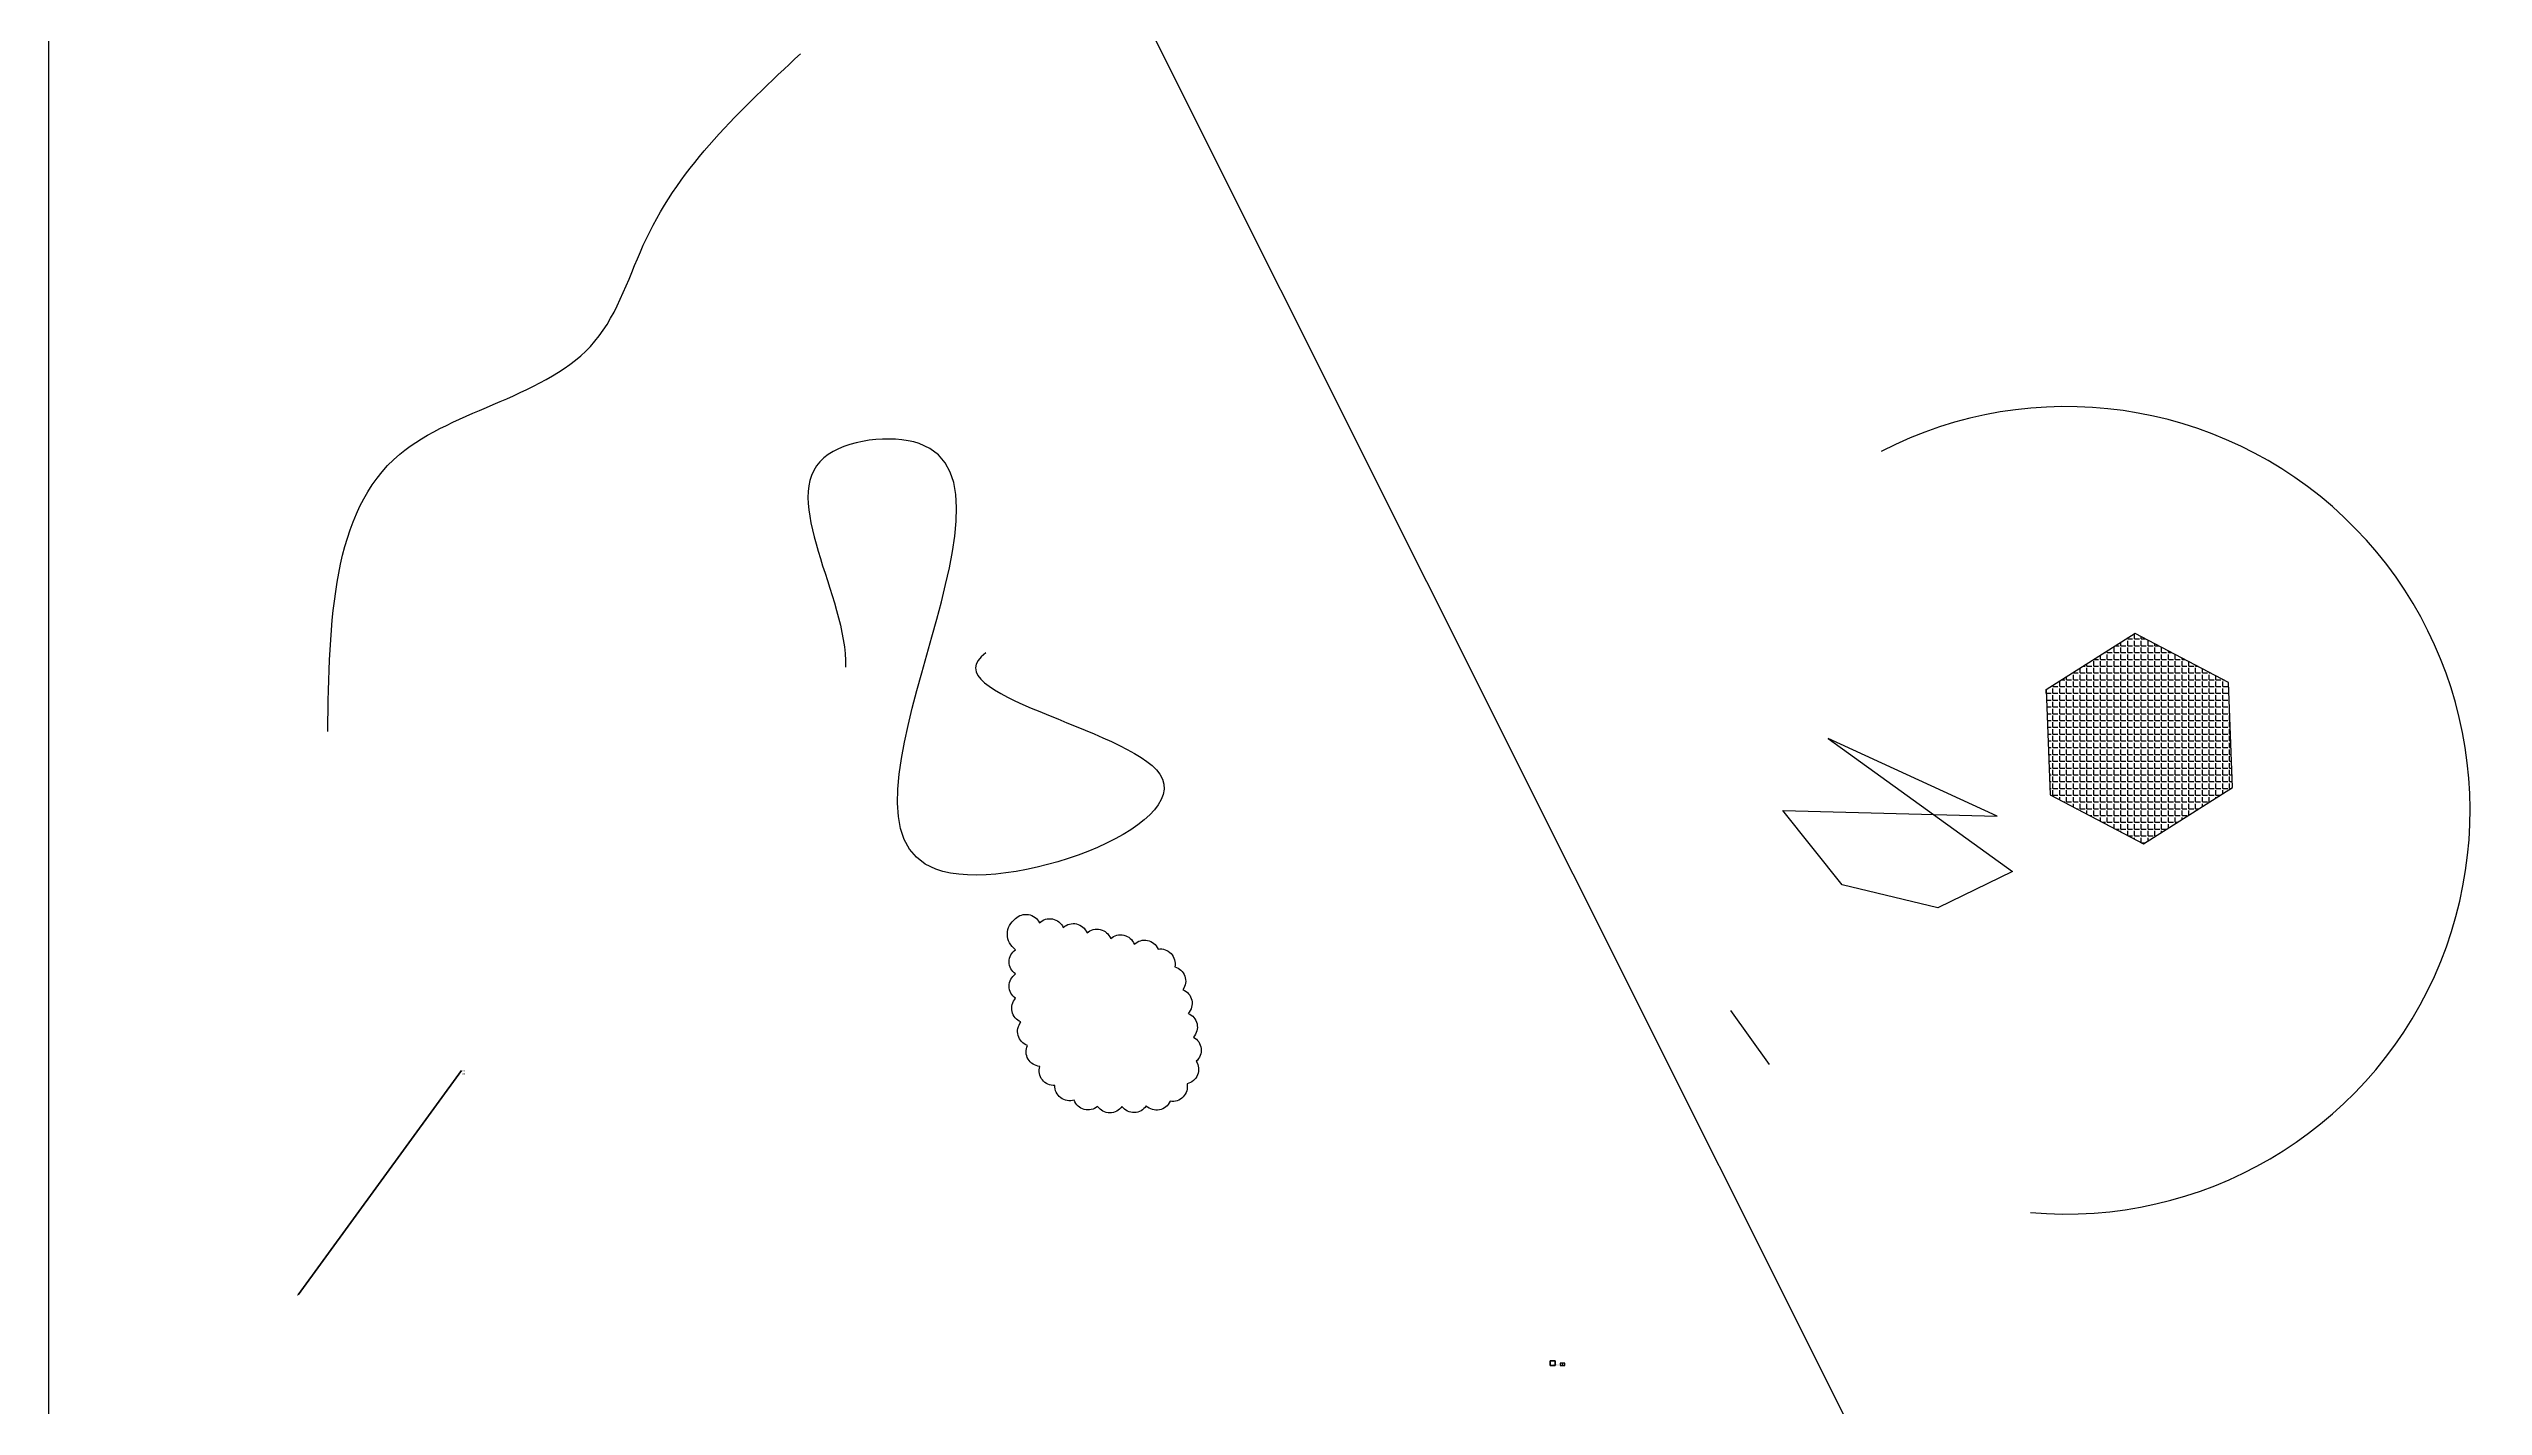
# Model space of a CAD drawing. Header units: millimetres. Extents: x -2750778 to 731427, y -1983468 to 1712338.
# Drawn here: x -3088 to 1919, y -84 to 2709 of the extents above; entities that cross this region are included whole.
import ezdxf
from ezdxf import colors
from ezdxf.entities.mleader import LeaderData, LeaderLine
from ezdxf.math import Vec2, Vec3

# ---------------------------------------------------------------- set-up
doc = ezdxf.new("R2010")
doc.units = ezdxf.units.MM
doc.layers.add('Tavolo 2', color=2, linetype='Continuous')
doc.layers.add('Tavolo 3', color=4, linetype='Continuous')
doc.dimstyles.new('ISO-25', dxfattribs={"dimtxt": 2.5, "dimasz": 2.5, "dimexe": 1.25, "dimexo": 0.625, "dimtad": 1, "dimtxsty": 'Standard', "dimcen": 2.5, "dimadec": 0, "dimazin": 0, "dimtfac": 1, "dimtmove": 0, "dimatfit": 3, "dimfxl": 0, "dimarcsym": 0})

# ---------------------------------------------------------------- blocks, each defined once
blk = doc.blocks.new('*D5')
at = {"layer": 'Defpoints', "color": 0}
for p in [(3869.5, 4177.6), (4398, 4177.6), (0, 0)]:
    blk.add_point(p, dxfattribs=at)
at = {"layer": 'Tavolo 3', "color": 0, "lineweight": -2}
blk.add_line((3870.2, 4177.6), (4413.2, 4177.6), dxfattribs=at)
at = {"layer": 'Tavolo 3', "color": 0, "insert": (4405.9, 4179.7), "char_height": 2.5, "attachment_point": 5}
blk.add_mtext('4177,65', dxfattribs=at)
blk = doc.blocks.new('*D6')
at = {"layer": 'Defpoints', "color": 0}
for p in [(4630.5, 4515.7), (4820.8, 4198.8), (0, 0)]:
    blk.add_point(p, dxfattribs=at)
at = {"layer": 'Tavolo 3', "color": 0, "lineweight": -2}
for p, q in [((4630.5, 4515.1), (4630.5, 4208.8)), ((4630.5, 4208.8), (4820.8, 4203.8)), ((4820.8, 4203.8), (4820.8, 4183.2))]:
    blk.add_line(p, q, dxfattribs=at)
at = {"layer": 'Tavolo 3', "color": 0, "insert": (4818.7, 4190.7), "char_height": 2.5, "attachment_point": 5, "rotation": 90}
blk.add_mtext('4630,52', dxfattribs=at)
blk = doc.blocks.new('*D8')
at = {"layer": 'Defpoints', "color": 0}
for p in [(-276.9, 4701.8), (-780.9, 4621.3), (0, 0)]:
    blk.add_point(p, dxfattribs=at)
at = {"layer": 'Tavolo 3', "color": 0, "lineweight": -2}
for p, q in [((-770.9, 4701.8), (-775.9, 4621.3)), ((-277.5, 4701.8), (-770.9, 4701.8)), ((-775.9, 4621.3), (-795.7, 4621.3))]:
    blk.add_line(p, q, dxfattribs=at)
at = {"layer": 'Tavolo 3', "color": 0, "insert": (-788.6, 4623.4), "char_height": 2.5, "attachment_point": 5}
blk.add_mtext('4701,85', dxfattribs=at)

msp = doc.modelspace()

# ---------------------------------------------------------------- hatches: boundary and pattern name
at = {"layer": 'Tavolo 3'}
h = msp.add_hatch(dxfattribs=at)
h.set_pattern_fill('ANGLE', color=256, scale=2, style=0)
h.set_pattern_definition([(0, (0, 0), (0, 13.97), [10.16, -3.81]), (90, (0, 0), (-13.97, 9e-16), [10.16, -3.81])])
h.paths.add_polyline_path([(1403.271, 1189.009), (1394.543, 1405.564), (1202.638, 1506.282), (1019.461, 1390.446), (1028.189, 1173.892), (1220.094, 1073.174)])

# ---------------------------------------------------------------- linework, layer by layer
at = {"layer": 'Tavolo 2'}
msp.add_xline((207.649, 690.264), (0.4474991275, -0.89428436802), dxfattribs=at)
msp.add_lwpolyline([(571.681, 1289.728), (950.434, 1016.513), (797.052, 941.848), (600.408, 989.005), (478.489, 1142.265), (918.971, 1130.476), (571.681, 1289.728)], dxfattribs=at)
msp.add_lwpolyline([(-1099.847, 919.402, -0.52056705), (-1050.607, 910.72, -0.52056705), (-1001.486, 901.382, -0.52056705), (-952.732, 890.291, -0.52056705), (-904.113, 878.62, -0.52056705), (-855.494, 866.95, -0.52056705), (-806.52, 856.874, -0.52056705), (-772.345, 820.377, -0.52056705), (-755.463, 773.313, -0.52056705), (-744.674, 724.491, -0.52056705), (-733.83, 675.681, -0.52056705), (-728.403, 625.976, -0.52056705), (-747.014, 579.569, -0.52056705), (-781.789, 543.643, -0.52056705), (-830.883, 534.168, -0.52056705), (-880.87, 532.994, -0.52056705), (-930.87, 532.975, -0.52056705), (-979.135, 546.032, -0.52056705), (-1018.905, 576.335, -0.52056705), (-1049.966, 615.517, -0.52056705), (-1075.266, 658.644, -0.52056705), (-1088.674, 706.812, -0.52056705), (-1099.768, 755.566, -0.52056705), (-1099.834, 805.566, -0.52056705), (-1099.846, 855.566, -0.52056705)], format="xyb", close=True, dxfattribs=at)
msp.add_arc((1061.049, 1142.37), 830.639, 264.922533, 117.29589, dxfattribs=at)
at = {"layer": 'Tavolo 2', "start_tangent": (-0.81223602, -0.58332893), "end_tangent": (-0.03604137, -0.9993503)}
msp.add_spline([(-1160.708, 1466.3), (-803.258, 1216.774), (-1263.536, 1021.067), (-1297.812, 1896.854), (-1493.675, 1867.498), (-1449.606, 1436.944)], degree=3, dxfattribs=at)
at = {"layer": 'Tavolo 3'}
msp.add_line((370.859, 730.63), (450.04, 619.219), dxfattribs=at)
for points in [[(-3088.145, 5441.204), (11211.63, 5441.204), (11211.63, -3064.577), (-3088.145, -3064.577)], [(1403.271, 1189.009), (1394.543, 1405.564), (1202.638, 1506.282), (1019.461, 1390.446), (1028.189, 1173.892), (1220.094, 1073.174)]]:
    msp.add_lwpolyline(points, close=True, dxfattribs=at)
at = {"layer": 'Tavolo 3', "end_tangent": (-0.99911225, 0.04212733)}
msp.add_spline([(-2514.289, 1304.403), (-2366.319, 1874.827), (-1964.688, 2107.222), (-1858.996, 2318.49), (-1541.918, 2698.773)], degree=3, dxfattribs=at)

# ---------------------------------------------------------------- texts
at = {"layer": 'Tavolo 3'}
msp.add_attdef('ATRIBUTO', (0, 0), 'at', height=2.5, dxfattribs=at)

# ---------------------------------------------------------------- dimensions: what is measured, and where the dimension line sits
for feature_location, offset, picture, middle in [((-276.855, 4701.847), (-504.078, -80.534), '*D8', (-788.641, 4623.396)), ((4630.519, 4515.679), (190.246, -316.902), '*D6', (4818.682, 4190.652)), ((3869.534, 4177.65), (528.462, 0), '*D5', (4405.913, 4179.733))]:
    dim = msp.add_ordinate_dim(feature_location=feature_location, offset=offset, dtype=0, origin=(0, 0), dimstyle='ISO-25', dxfattribs=at)
    dim.commit()
    dim.dimension.update_dxf_attribs({"geometry": picture, "text_midpoint": middle})

# ---------------------------------------------------------------- meshes
mesh = msp.add_polyface()
corners = [(0, 0), (10, 0), (10, 10), (0, 10), (0, 0, 10), (10, 0, 10), (10, 10, 10), (0, 10, 10)]
mesh.append_faces([[corners[k] for k in face] for face in [(0, 1, 2, 3), (4, 5, 6, 7), (0, 1, 5, 4), (1, 2, 6, 5), (2, 3, 7, 6)]])
mesh.append_faces([[corners[k] for k in face] for face in [(3, 0, 4, 7)]], dxfattribs={"vtx3": -1})
mesh = msp.add_polymesh((2, 3))
for k, corner in enumerate([(20, 0), (25, 0, 1), (30, 0, 2), (20, 5), (25, 5, 1), (30, 5, 2)]):
    mesh.set_mesh_vertex(divmod(k, 3), corner)

# ---------------------------------------------------------------- leaders
ml = msp.add_multileader_mtext('Standard', dxfattribs=at)
ml.set_content('xx\\P\\pxt1;xx', color=256)
ml.set_leader_properties(lineweight=65534)
ml.build(insert=Vec2(0, 0))
ml.multileader.update_dxf_attribs({"text_right_attachment_type": 6, "dogleg_length": 0.36})
ctx = ml.context
ctx.base_point, ctx.plane_origin = Vec3(-2239.128, 607.218), Vec3(-2577.704, 142.429)
ctx.right_attachment = 6
notes = []
notes.append((ctx, [(0, (1, 1, 0), (-2239.488, 607.218), (1, 0), 0.36, [(0, [(-2577.704, 142.429)], 0, [])])]))
ctx.mtext.insert, ctx.mtext.width, ctx.mtext.flow_direction = Vec3(-2237.128, 609.218), 9.30314, 5
for ctx, leaders in notes:
    for number, flags, end, landing, length, lines in leaders:
        leader = LeaderData()
        leader.index, (leader.has_last_leader_line, leader.has_dogleg_vector, leader.attachment_direction) = number, flags
        leader.last_leader_point, leader.dogleg_vector, leader.dogleg_length = Vec3(end), Vec3(landing), length
        for number, points, colour, breaks in lines:
            line = LeaderLine()
            line.index, line.vertices, line.color, line.breaks = number, Vec3.list(points), colors.encode_raw_color(colour), breaks
            leader.lines.append(line)
        ctx.leaders.append(leader)

doc.saveas('drawing.dxf')
